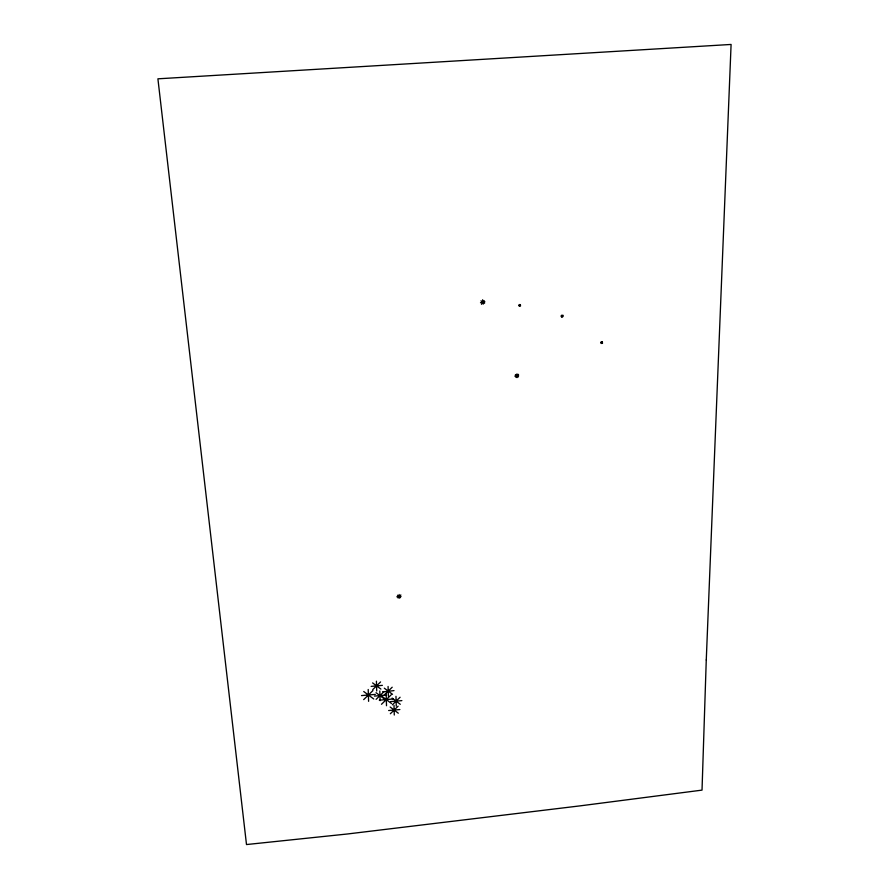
<?xml version="1.0" encoding="UTF-8"?>
<svg xmlns="http://www.w3.org/2000/svg" width="889" height="889" viewBox="0 0 889 889"><rect width="100%" height="100%" fill="white"/><g stroke="black" fill="none" stroke-linecap="round" stroke-linejoin="round"><path stroke-width="1.33" d="M516.954 377.603L516.987 373.847M519.798 306.261L519.821 304.471M368.602 701.321L368.202 689.497M380.103 700.643L379.803 690.964M601.72 343.532L601.775 341.654M388.371 696.165L388.082 686.464M394.283 715.023L394.005 705.277M396.25 706.133L395.983 696.331M376.714 690.997L376.414 681.185M561.559 317.284L562.17 315.195M372.936 690.575L363.679 699.621M398.116 706.177L390.349 713.745M392.205 687.219L384.404 694.854M400.094 697.243L392.316 704.833M380.559 681.941L372.747 689.608M394.005 690.62L383.892 691.775L376.136 699.343M481.482 304.294L484.172 300.615M391.193 694.809L381.492 704.277M519.02 305.983L520.309 304.649M515.753 377.192L518.531 374.369M600.897 343.243L602.298 341.832M397.939 597.864L400.839 594.963M561.192 316.462L563.093 315.295M399.883 709.544L388.649 710.533M401.872 700.621L390.604 701.61M385.726 695.109L374.402 696.098M382.37 685.363L371.146 686.386M480.493 302.704L484.95 301.838M393.383 698.965L379.303 700.176M375.336 694.409L361.501 695.587M396.838 596.786L401.039 596.452M514.775 376.091L518.665 375.858M600.575 342.454L602.498 342.343M518.698 305.227L520.521 305.138M392.527 694.331L384.304 688.186M380.903 689.097L372.613 682.908M561.126 315.828L563.204 316.273M382.681 691.598L383.892 691.775M398.305 713.2L390.16 707.022M373.747 698.987L363.734 691.531M384.148 698.81L376.025 692.675M400.272 704.299L392.116 698.087M480.971 300.826L484.572 303.293M391.438 703.477L381.592 696.043M397.494 595.241L400.528 597.652M515.431 374.558L518.154 377.047M519.32 304.705L520.587 305.905M601.242 341.898L602.564 343.154M561.526 315.306L562.57 317.095M482.638 299.771L483.283 304.116M386.148 693.965L386.504 705.722M399.15 594.485L399.25 598.241M706.266 659.971L702.021 790.121L579.984 805.879L347.255 834.004L246.497 844.55L157.909 78.821L731.091 44.45L706.266 659.971"/></g></svg>
